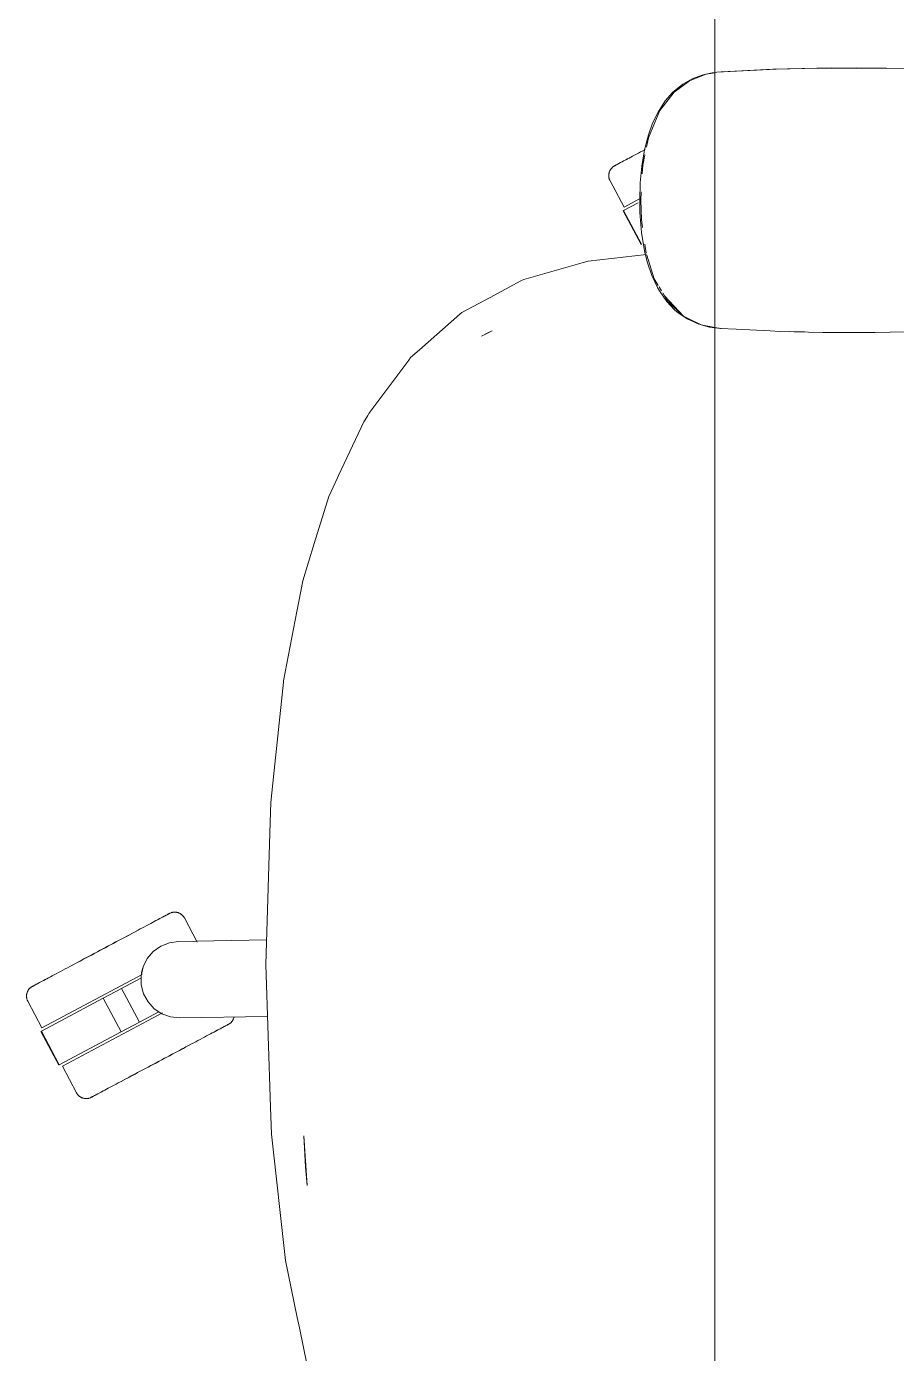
# Model space of a CAD drawing. Header units: millimetres. Extents: x 90978 to 295199, y -4084 to 97293.
# Drawn here: x 196494.7 to 196813.5, y 32575.9 to 33061.9 of the extents above; entities that cross this region are included whole.
import ezdxf

# ---------------------------------------------------------------- set-up
doc = ezdxf.new("R2010")
doc.units = ezdxf.units.MM
doc.header["$MEASUREMENT"] = 0
doc.layers.add('G-IMPT', color=8, linetype='CONTINUOUS', lineweight=9)
doc.layers.add('I-FURN', color=8, linetype='CONTINUOUS', lineweight=9)

msp = doc.modelspace()

# ---------------------------------------------------------------- linework, layer by layer
at = {"layer": 'G-IMPT'}
for p, q in [((196737.6, 33042.04), (196731.98, 33037.87)), ((196738.63, 33042.7), (196735.2, 33040.75)), ((196743.8, 33044.45), (196737.6, 33042.04)), ((196738.63, 33042.7), (196742.27, 33044.1)), ((196743.62, 33044.46), (196742.27, 33044.1)), ((196743.62, 33044.46), (196746.01, 33044.91)), ((196743.8, 33044.45), (196746.96, 33044.93)), ((196747.66, 33045.16), (196746.01, 33044.91)), ((196769.44, 33046.25), (196747.66, 33045.16)), ((196768.23, 33046.21), (196747.66, 33045.16)), ((196747.66, 33045.16), (196749.27, 33045.27)), ((196769.44, 33046.25), (196749.27, 33045.27)), ((196789.63, 33046.71), (196768.23, 33046.21)), ((196779.8, 33046.55), (196768.23, 33046.21)), ((196768.23, 33046.21), (196769.44, 33046.25)), ((196789.63, 33046.71), (196769.44, 33046.25)), ((196779.8, 33046.55), (196799.02, 33046.76)), ((196789.63, 33046.71), (196779.8, 33046.55)), ((196809.82, 33046.67), (196779.8, 33046.55)), ((196787.59, 33046.69), (196785.68, 33046.62)), ((196789.63, 33046.67), (196787.59, 33046.69)), ((196809.82, 33046.67), (196789.63, 33046.71)), ((196809.82, 33046.67), (196799.02, 33046.76)), ((196809.82, 33046.67), (196818.23, 33046.5)), ((196731.98, 33037.87), (196726.76, 33031.08)), ((196728.79, 33034.63), (196731.46, 33037.67)), ((196735.2, 33040.75), (196731.46, 33037.67)), ((196726.14, 33030.58), (196728.79, 33034.63)), ((196726.14, 33030.58), (196724.15, 33026.51)), ((196726.76, 33031.08), (196724.92, 33026.69)), ((196722.57, 33022.18), (196724.15, 33026.51)), ((196722.59, 33021.06), (196724.92, 33026.69)), ((196722.57, 33022.18), (196721.14, 33016.7)), ((196722.59, 33021.06), (196721.9, 33017.7)), ((196720.14, 33010.76), (196721.14, 33016.7)), ((196721.32, 33014.85), (196720.55, 33011.1)), ((196720.14, 33010.76), (196719.57, 33004.61)), ((196720.55, 33011.1), (196720.36, 33007.9)), ((196719.39, 32998.27), (196719.57, 33004.61)), ((196719.48, 32993.77), (196719.39, 32998.27)), ((196719.96, 33001.38), (196719.77, 32998.27)), ((196720, 32991.11), (196719.77, 32998.27)), ((196719.48, 32993.77), (196720.06, 32986.45)), ((196720, 32991.11), (196720.39, 32988.33)), ((196721.17, 32979.69), (196720.06, 32986.45)), ((196722.15, 32975.76), (196721.17, 32979.69)), ((196721.26, 32982.14), (196721.72, 32978.85)), ((196698.3, 32975.29), (196676.96, 32969.29)), ((196698.3, 32975.29), (196700.56, 32975.93)), ((196721.84, 32978.34), (196700.56, 32975.93)), ((196721.96, 32978.11), (196724.75, 32969.46)), ((196722.15, 32975.76), (196723.89, 32970.68)), ((196676.96, 32969.29), (196675.84, 32968.69)), ((196723.89, 32970.68), (196726.1, 32966.04)), ((196724.75, 32969.46), (196726.22, 32967)), ((196675.84, 32968.69), (196664.61, 32962.68)), ((196726.1, 32966.04), (196726.9, 32964.67)), ((196726.5, 32966.54), (196727.36, 32965.1)), ((196729.35, 32961.21), (196726.9, 32964.67)), ((196727.83, 32964.31), (196729.72, 32961.16)), ((196664.61, 32962.68), (196654.17, 32957.1)), ((196728.52, 32963.24), (196729.8, 32961.77)), ((196728.52, 32963.24), (196735.42, 32955.85)), ((196732.21, 32958.16), (196729.35, 32961.21)), ((196729.72, 32961.16), (196735.42, 32955.85)), ((196729.94, 32961.62), (196733.01, 32958.08)), ((196638.72, 32943.49), (196653.51, 32956.51)), ((196653.51, 32956.51), (196654.17, 32957.1)), ((196732.21, 32958.16), (196733.53, 32957.03)), ((196735.42, 32955.85), (196733.01, 32958.08)), ((196736.75, 32954.83), (196733.53, 32957.03)), ((196737.66, 32954.75), (196735.42, 32955.85)), ((196736.75, 32954.83), (196741.08, 32952.84)), ((196737.66, 32954.75), (196741.92, 32952.64)), ((196661.47, 32948.49), (196665.36, 32950.44)), ((196661.47, 32948.49), (196663.77, 32949.66)), ((196663.77, 32949.66), (196665.36, 32950.44)), ((196745.03, 32951.77), (196741.08, 32952.84)), ((196741.92, 32952.64), (196746.96, 32951.7)), ((196746.96, 32951.53), (196745.03, 32951.77)), ((196746.96, 32951.7), (196749.27, 32951.27)), ((196749.04, 32951.27), (196746.96, 32951.53)), ((196754.71, 32950.99), (196749.04, 32951.27)), ((196754.71, 32950.99), (196767.27, 32950.38)), ((196770.81, 32950.25), (196767.27, 32950.38)), ((196786.48, 32949.87), (196770.81, 32950.25)), ((196774.21, 32950.19), (196777.54, 32950.05)), ((196779.75, 32950.05), (196777.54, 32950.05)), ((196786.48, 32949.87), (196790.99, 32949.82)), ((196790.99, 32949.82), (196805.71, 32949.83)), ((196811.18, 32949.9), (196805.71, 32949.83)), ((196811.18, 32949.9), (196823.48, 32950.2)), ((196634.74, 32939.65), (196635.46, 32940.62)), ((196638.72, 32943.49), (196635.46, 32940.62)), ((196620.17, 32920.16), (196634.74, 32939.65)), ((196618.34, 32917.1), (196609.08, 32897.46)), ((196618.34, 32917.1), (196618.77, 32917.81)), ((196619.71, 32919.38), (196618.77, 32917.81)), ((196620.17, 32920.16), (196619.71, 32919.38)), ((196605.45, 32889.78), (196608.65, 32896.54)), ((196609.08, 32897.46), (196608.65, 32896.54)), ((196605.45, 32889.78), (196600.13, 32872.51)), ((196600.13, 32872.51), (196595.94, 32858.9)), ((196595.94, 32858.9), (196594.48, 32851.3)), ((196593.78, 32847.63), (196588.91, 32822.25)), ((196593.78, 32847.63), (196594.48, 32851.3)), ((196588.82, 32821.79), (196585, 32784.8)), ((196588.82, 32821.79), (196588.91, 32822.25)), ((196585, 32784.8), (196584.27, 32777.73)), ((196584.04, 32770.47), (196584.27, 32777.73)), ((196582.43, 32718.31), (196584.04, 32770.47)), ((196584.13, 32666.13), (196582.43, 32718.31)), ((196584.13, 32666.13), (196584.45, 32656.18)), ((196584.94, 32651.81), (196584.45, 32656.18)), ((196596.34, 32655.65), (196597.58, 32637.37)), ((196596.34, 32655.65), (196596.97, 32644.31)), ((196584.94, 32651.81), (196589.07, 32614.37)), ((196597.58, 32637.37), (196596.97, 32644.31)), ((196589.55, 32609.95), (196589.07, 32614.37)), ((196593.9, 32589.01), (196589.55, 32609.95)), ((196593.9, 32589.01), (196594.67, 32585.33)), ((196594.67, 32585.33), (196597.54, 32571.5))]:
    msp.add_line(p, q, dxfattribs=at)
at = {"layer": 'I-FURN'}
for p, q in [((196746.96, 32162.73), (196746.96, 33762.73)), ((196746.96, 33762.73), (196746.96, 32162.73)), ((196713.51, 33012.64), (196714.03, 33012.91)), ((196714.32, 33013.07), (196713.79, 33012.79)), ((196714.03, 33012.91), (196714.58, 33013.21)), ((196714.89, 33013.37), (196714.32, 33013.07)), ((196714.58, 33013.21), (196715.16, 33013.52)), ((196715.49, 33013.69), (196714.89, 33013.37)), ((196716.13, 33014.03), (196715.49, 33013.69)), ((196716.79, 33014.38), (196716.13, 33014.03)), ((196717.48, 33014.75), (196716.79, 33014.38)), ((196718.21, 33015.14), (196717.48, 33014.75)), ((196718.96, 33015.53), (196718.21, 33015.14)), ((196719.73, 33015.95), (196718.96, 33015.53)), ((196720.53, 33016.37), (196719.73, 33015.95)), ((196721.36, 33016.81), (196720.53, 33016.37)), ((196708.1, 33007.92), (196708.12, 33008.08)), ((196708.12, 33008.08), (196708.16, 33008.24)), ((196708.16, 33008.24), (196708.2, 33008.39)), ((196708.2, 33008.39), (196708.24, 33008.55)), ((196708.24, 33008.55), (196708.3, 33008.7)), ((196708.3, 33008.7), (196708.36, 33008.85)), ((196708.36, 33008.85), (196708.42, 33009)), ((196708.42, 33009), (196708.49, 33009.14)), ((196708.49, 33009.14), (196708.57, 33009.29)), ((196708.57, 33009.29), (196708.65, 33009.43)), ((196708.65, 33009.43), (196708.73, 33009.56)), ((196708.73, 33009.56), (196708.83, 33009.69)), ((196708.83, 33009.69), (196708.92, 33009.82)), ((196708.92, 33009.82), (196709.03, 33009.95)), ((196709.03, 33009.95), (196709.14, 33010.07)), ((196709.14, 33010.07), (196709.25, 33010.18)), ((196709.25, 33010.18), (196709.36, 33010.29)), ((196709.36, 33010.29), (196709.49, 33010.4)), ((196709.49, 33010.4), (196709.61, 33010.5)), ((196709.61, 33010.5), (196709.74, 33010.6)), ((196709.74, 33010.6), (196709.87, 33010.69)), ((196709.87, 33010.69), (196710.01, 33010.77)), ((196710.01, 33010.77), (196710.15, 33010.85)), ((196710.15, 33010.85), (196710.19, 33010.87)), ((196710.24, 33010.9), (196710.19, 33010.88)), ((196710.19, 33010.87), (196710.21, 33010.88)), ((196710.19, 33010.88), (196710.19, 33010.87)), ((196710.21, 33010.88), (196710.27, 33010.92)), ((196710.32, 33010.94), (196710.24, 33010.9)), ((196710.27, 33010.92), (196710.37, 33010.97)), ((196710.44, 33011.01), (196710.32, 33010.94)), ((196710.37, 33010.97), (196710.51, 33011.04)), ((196710.6, 33011.09), (196710.44, 33011.01)), ((196710.51, 33011.04), (196710.69, 33011.14)), ((196710.8, 33011.2), (196710.6, 33011.09)), ((196710.69, 33011.14), (196710.91, 33011.26)), ((196711.04, 33011.33), (196710.8, 33011.2)), ((196710.91, 33011.26), (196711.17, 33011.39)), ((196711.32, 33011.48), (196711.04, 33011.33)), ((196711.17, 33011.39), (196711.46, 33011.55)), ((196711.64, 33011.65), (196711.32, 33011.48)), ((196711.46, 33011.55), (196711.8, 33011.73)), ((196712, 33011.83), (196711.64, 33011.65)), ((196711.8, 33011.73), (196712.17, 33011.93)), ((196712.39, 33012.04), (196712, 33011.83)), ((196712.17, 33011.93), (196712.58, 33012.15)), ((196712.82, 33012.27), (196712.39, 33012.04)), ((196712.58, 33012.15), (196713.03, 33012.38)), ((196713.29, 33012.52), (196712.82, 33012.27)), ((196713.03, 33012.38), (196713.51, 33012.64)), ((196713.79, 33012.79), (196713.29, 33012.52)), ((196708.05, 33007.44), (196708.06, 33007.6)), ((196708.05, 33007.28), (196708.05, 33007.44)), ((196708.06, 33007.12), (196708.05, 33007.28)), ((196708.06, 33007.6), (196708.08, 33007.76)), ((196708.07, 33006.96), (196708.06, 33007.12)), ((196708.08, 33006.8), (196708.07, 33006.96)), ((196708.08, 33007.76), (196708.1, 33007.92)), ((196708.11, 33006.64), (196708.08, 33006.8)), ((196708.14, 33006.48), (196708.11, 33006.64)), ((196708.17, 33006.32), (196708.14, 33006.48)), ((196708.22, 33006.17), (196708.17, 33006.32)), ((196708.27, 33006.01), (196708.22, 33006.17)), ((196708.32, 33005.86), (196708.27, 33006.01)), ((196708.38, 33005.71), (196708.32, 33005.86)), ((196708.45, 33005.57), (196708.38, 33005.71)), ((196708.52, 33005.42), (196708.45, 33005.57)), ((196708.52, 33005.42), (196713.67, 32995.74)), ((196713.67, 32995.74), (196719.3, 32998.73)), ((196713.32, 32994.42), (196719.89, 32982.05)), ((196713.49, 32994.51), (196718.78, 32997.32)), ((196720.06, 32982.15), (196713.49, 32994.51)), ((196720.16, 32982.2), (196720.06, 32982.15)), ((196544.47, 32735.66), (196544.9, 32735.89)), ((196545.12, 32736), (196544.71, 32735.79)), ((196544.9, 32735.89), (196545.3, 32736.1)), ((196545.49, 32736.2), (196545.12, 32736)), ((196545.3, 32736.1), (196545.65, 32736.29)), ((196545.83, 32736.38), (196545.49, 32736.2)), ((196545.65, 32736.29), (196545.97, 32736.46)), ((196546.13, 32736.54), (196545.83, 32736.38)), ((196545.97, 32736.46), (196546.25, 32736.6)), ((196546.38, 32736.68), (196546.13, 32736.54)), ((196546.25, 32736.6), (196546.49, 32736.73)), ((196546.6, 32736.79), (196546.38, 32736.68)), ((196546.49, 32736.73), (196546.69, 32736.84)), ((196546.78, 32736.89), (196546.6, 32736.79)), ((196546.69, 32736.84), (196546.85, 32736.93)), ((196546.92, 32736.96), (196546.78, 32736.89)), ((196546.85, 32736.93), (196546.97, 32736.99)), ((196547.02, 32737.02), (196546.92, 32736.96)), ((196546.97, 32736.99), (196547.06, 32737.03)), ((196547.08, 32737.05), (196547.02, 32737.02)), ((196547.06, 32737.03), (196547.1, 32737.06)), ((196547.1, 32737.06), (196547.08, 32737.05)), ((196547.1, 32737.06), (196547.25, 32737.13)), ((196547.1, 32737.06), (196547.1, 32737.06)), ((196547.25, 32737.13), (196547.39, 32737.2)), ((196547.39, 32737.2), (196547.54, 32737.26)), ((196547.54, 32737.26), (196547.7, 32737.32)), ((196547.7, 32737.32), (196547.85, 32737.36)), ((196547.85, 32737.36), (196548, 32737.41)), ((196548, 32737.41), (196548.16, 32737.44)), ((196548.16, 32737.44), (196548.32, 32737.47)), ((196548.32, 32737.47), (196548.48, 32737.5)), ((196548.48, 32737.5), (196548.64, 32737.52)), ((196548.64, 32737.52), (196548.8, 32737.53)), ((196548.8, 32737.53), (196548.96, 32737.53)), ((196548.96, 32737.53), (196549.12, 32737.53)), ((196549.12, 32737.53), (196549.28, 32737.52)), ((196549.28, 32737.52), (196549.44, 32737.51)), ((196549.44, 32737.51), (196549.6, 32737.48)), ((196549.6, 32737.48), (196549.76, 32737.46)), ((196549.76, 32737.46), (196549.92, 32737.42)), ((196549.92, 32737.42), (196550.08, 32737.38)), ((196550.08, 32737.38), (196550.23, 32737.34)), ((196550.23, 32737.34), (196550.38, 32737.28)), ((196550.38, 32737.28), (196550.53, 32737.23)), ((196550.53, 32737.23), (196550.68, 32737.16)), ((196550.68, 32737.16), (196550.83, 32737.09)), ((196550.83, 32737.09), (196550.97, 32737.02)), ((196550.97, 32737.02), (196551.11, 32736.93)), ((196551.11, 32736.93), (196551.24, 32736.85)), ((196551.24, 32736.85), (196551.37, 32736.75)), ((196551.37, 32736.75), (196551.5, 32736.66)), ((196551.5, 32736.66), (196551.63, 32736.55)), ((196551.63, 32736.55), (196551.75, 32736.45)), ((196551.75, 32736.45), (196551.86, 32736.33)), ((196551.86, 32736.33), (196551.97, 32736.22)), ((196551.97, 32736.22), (196552.08, 32736.1)), ((196552.08, 32736.1), (196552.18, 32735.97)), ((196552.18, 32735.97), (196552.28, 32735.84)), ((196552.28, 32735.84), (196552.37, 32735.71)), ((196535.09, 32730.67), (196535.94, 32731.12)), ((196536.38, 32731.36), (196535.55, 32730.92)), ((196537.2, 32731.79), (196536.38, 32731.36)), ((196537.98, 32732.21), (196537.2, 32731.79)), ((196538.75, 32732.61), (196537.98, 32732.21)), ((196539.48, 32733.01), (196538.75, 32732.61)), ((196540.19, 32733.38), (196539.48, 32733.01)), ((196540.87, 32733.74), (196540.19, 32733.38)), ((196541.51, 32734.09), (196540.87, 32733.74)), ((196542.13, 32734.41), (196541.51, 32734.09)), ((196542.71, 32734.72), (196542.13, 32734.41)), ((196542.4, 32734.56), (196542.97, 32734.86)), ((196543.26, 32735.02), (196542.71, 32734.72)), ((196542.97, 32734.86), (196543.51, 32735.15)), ((196543.78, 32735.29), (196543.26, 32735.02)), ((196543.51, 32735.15), (196544.01, 32735.41)), ((196544.26, 32735.55), (196543.78, 32735.29)), ((196544.01, 32735.41), (196544.47, 32735.66)), ((196544.71, 32735.79), (196544.26, 32735.55)), ((196552.37, 32735.71), (196552.45, 32735.57)), ((196552.45, 32735.57), (196552.53, 32735.43)), ((196552.53, 32735.43), (196552.55, 32735.39)), ((196557.26, 32726.55), (196552.55, 32735.39)), ((196525.7, 32725.68), (196526.69, 32726.21)), ((196527.23, 32726.49), (196526.24, 32725.97)), ((196526.69, 32726.21), (196527.68, 32726.73)), ((196528.21, 32727.01), (196527.23, 32726.49)), ((196527.68, 32726.73), (196528.65, 32727.25)), ((196529.17, 32727.53), (196528.21, 32727.01)), ((196528.65, 32727.25), (196529.62, 32727.76)), ((196530.13, 32728.03), (196529.17, 32727.53)), ((196529.62, 32727.76), (196530.57, 32728.27)), ((196531.08, 32728.54), (196530.13, 32728.03)), ((196530.57, 32728.27), (196531.51, 32728.77)), ((196532.01, 32729.03), (196531.08, 32728.54)), ((196531.51, 32728.77), (196532.43, 32729.26)), ((196532.92, 32729.52), (196532.01, 32729.03)), ((196532.43, 32729.26), (196533.33, 32729.74)), ((196533.81, 32729.99), (196532.92, 32729.52)), ((196533.33, 32729.74), (196534.22, 32730.21)), ((196534.69, 32730.46), (196533.81, 32729.99)), ((196534.22, 32730.21), (196535.09, 32730.67)), ((196535.55, 32730.92), (196534.69, 32730.46)), ((196543.89, 32725.05), (196547.03, 32726.3)), ((196547.03, 32726.3), (196550.37, 32726.77)), ((196550.37, 32726.77), (196582.71, 32727.33)), ((196516.71, 32720.9), (196517.69, 32721.42)), ((196518.23, 32721.71), (196517.24, 32721.18)), ((196517.69, 32721.42), (196518.69, 32721.95)), ((196519.23, 32722.24), (196518.23, 32721.71)), ((196518.69, 32721.95), (196519.69, 32722.48)), ((196520.23, 32722.77), (196519.23, 32722.24)), ((196519.69, 32722.48), (196520.69, 32723.01)), ((196521.23, 32723.3), (196520.23, 32722.77)), ((196520.69, 32723.01), (196521.7, 32723.55)), ((196522.24, 32723.84), (196521.23, 32723.3)), ((196521.7, 32723.55), (196522.7, 32724.08)), ((196523.24, 32724.37), (196522.24, 32723.84)), ((196522.7, 32724.08), (196523.71, 32724.62)), ((196524.25, 32724.91), (196523.24, 32724.37)), ((196523.71, 32724.62), (196524.71, 32725.15)), ((196525.25, 32725.44), (196524.25, 32724.91)), ((196524.71, 32725.15), (196525.7, 32725.68)), ((196526.24, 32725.97), (196525.25, 32725.44)), ((196538.96, 32720.53), (196541.15, 32723.09)), ((196541.15, 32723.09), (196543.89, 32725.05)), ((196508.85, 32716.72), (196508, 32716.27)), ((196509.71, 32717.18), (196508.85, 32716.72)), ((196510.6, 32717.65), (196509.71, 32717.18)), ((196511.51, 32718.13), (196510.6, 32717.65)), ((196511.02, 32717.87), (196511.93, 32718.36)), ((196512.43, 32718.62), (196511.51, 32718.13)), ((196511.93, 32718.36), (196512.86, 32718.85)), ((196513.37, 32719.12), (196512.43, 32718.62)), ((196512.86, 32718.85), (196513.8, 32719.35)), ((196514.32, 32719.63), (196513.37, 32719.12)), ((196513.8, 32719.35), (196514.76, 32719.86)), ((196515.28, 32720.14), (196514.32, 32719.63)), ((196514.76, 32719.86), (196515.73, 32720.38)), ((196516.26, 32720.66), (196515.28, 32720.14)), ((196515.73, 32720.38), (196516.71, 32720.9)), ((196517.24, 32721.18), (196516.26, 32720.66)), ((196536.69, 32714.22), (196537.44, 32717.51)), ((196537.44, 32717.51), (196538.96, 32720.53)), ((196498.81, 32711.38), (196499.22, 32711.6)), ((196499.46, 32711.73), (196499.03, 32711.5)), ((196499.22, 32711.6), (196499.67, 32711.84)), ((196499.93, 32711.97), (196499.46, 32711.73)), ((196499.67, 32711.84), (196500.15, 32712.09)), ((196500.43, 32712.24), (196499.93, 32711.97)), ((196500.15, 32712.09), (196500.67, 32712.37)), ((196500.31, 32695.19), (196537.03, 32714.72)), ((196500.96, 32712.53), (196500.43, 32712.24)), ((196500.67, 32712.37), (196501.22, 32712.66)), ((196501.53, 32712.83), (196500.96, 32712.53)), ((196501.22, 32712.66), (196501.8, 32712.97)), ((196502.13, 32713.15), (196501.53, 32712.83)), ((196502.77, 32713.48), (196502.13, 32713.15)), ((196503.43, 32713.84), (196502.77, 32713.48)), ((196504.12, 32714.21), (196503.43, 32713.84)), ((196504.85, 32714.59), (196504.12, 32714.21)), ((196505.6, 32714.99), (196504.85, 32714.59)), ((196506.37, 32715.4), (196505.6, 32714.99)), ((196507.17, 32715.83), (196506.37, 32715.4)), ((196508, 32716.27), (196507.17, 32715.83)), ((196529.48, 32709.57), (196536.62, 32713.37)), ((196536.75, 32710.85), (196536.69, 32714.22)), ((196494.69, 32706.9), (196494.7, 32707.06)), ((196494.69, 32706.73), (196494.69, 32706.9)), ((196494.7, 32706.57), (196494.69, 32706.73)), ((196494.7, 32707.06), (196494.72, 32707.22)), ((196494.72, 32707.22), (196494.74, 32707.38)), ((196494.74, 32707.38), (196494.77, 32707.54)), ((196494.77, 32707.54), (196494.8, 32707.69)), ((196494.8, 32707.69), (196494.84, 32707.85)), ((196494.84, 32707.85), (196494.89, 32708)), ((196494.89, 32708), (196494.94, 32708.16)), ((196494.94, 32708.16), (196495, 32708.31)), ((196495, 32708.31), (196495.06, 32708.45)), ((196495.06, 32708.45), (196495.13, 32708.6)), ((196495.13, 32708.6), (196495.21, 32708.74)), ((196495.21, 32708.74), (196495.29, 32708.88)), ((196495.29, 32708.88), (196495.38, 32709.02)), ((196495.38, 32709.02), (196495.47, 32709.15)), ((196495.47, 32709.15), (196495.57, 32709.28)), ((196495.57, 32709.28), (196495.67, 32709.4)), ((196495.67, 32709.4), (196495.78, 32709.52)), ((196495.78, 32709.52), (196495.89, 32709.64)), ((196495.89, 32709.64), (196496.01, 32709.75)), ((196496.01, 32709.75), (196496.13, 32709.85)), ((196496.13, 32709.85), (196496.25, 32709.95)), ((196496.25, 32709.95), (196496.38, 32710.05)), ((196496.38, 32710.05), (196496.51, 32710.14)), ((196496.51, 32710.14), (196496.65, 32710.23)), ((196496.65, 32710.23), (196496.79, 32710.31)), ((196496.79, 32710.31), (196496.83, 32710.33)), ((196496.83, 32710.33), (196496.85, 32710.34)), ((196496.84, 32710.33), (196496.83, 32710.33)), ((196496.88, 32710.35), (196496.84, 32710.33)), ((196496.85, 32710.34), (196496.91, 32710.37)), ((196496.96, 32710.4), (196496.88, 32710.35)), ((196496.91, 32710.37), (196497.01, 32710.42)), ((196497.08, 32710.46), (196496.96, 32710.4)), ((196497.01, 32710.42), (196497.15, 32710.5)), ((196497.24, 32710.55), (196497.08, 32710.46)), ((196497.15, 32710.5), (196497.33, 32710.59)), ((196497.44, 32710.65), (196497.24, 32710.55)), ((196497.33, 32710.59), (196497.55, 32710.71)), ((196497.68, 32710.78), (196497.44, 32710.65)), ((196497.55, 32710.71), (196497.81, 32710.85)), ((196497.96, 32710.93), (196497.68, 32710.78)), ((196497.81, 32710.85), (196498.11, 32711.01)), ((196498.28, 32711.1), (196497.96, 32710.93)), ((196498.11, 32711.01), (196498.44, 32711.18)), ((196498.64, 32711.29), (196498.28, 32711.1)), ((196498.44, 32711.18), (196498.81, 32711.38)), ((196499.03, 32711.5), (196498.64, 32711.29)), ((196522.84, 32706.04), (196529.48, 32709.57)), ((196536.05, 32697.21), (196529.48, 32709.57)), ((196537.62, 32707.59), (196536.75, 32710.85)), ((196539.24, 32704.63), (196537.62, 32707.59)), ((196494.71, 32706.41), (196494.7, 32706.57)), ((196494.72, 32706.25), (196494.71, 32706.41)), ((196494.75, 32706.09), (196494.72, 32706.25)), ((196494.78, 32705.93), (196494.75, 32706.09)), ((196494.82, 32705.78), (196494.78, 32705.93)), ((196494.86, 32705.62), (196494.82, 32705.78)), ((196494.91, 32705.47), (196494.86, 32705.62)), ((196494.96, 32705.32), (196494.91, 32705.47)), ((196495.02, 32705.17), (196494.96, 32705.32)), ((196495.09, 32705.02), (196495.02, 32705.17)), ((196495.16, 32704.88), (196495.09, 32705.02)), ((196495.16, 32704.88), (196500.31, 32695.19)), ((196500.13, 32693.96), (196522.84, 32706.04)), ((196529.41, 32693.67), (196522.84, 32706.04)), ((196541.52, 32702.14), (196539.24, 32704.63)), ((196544.33, 32700.28), (196541.52, 32702.14)), ((196507.82, 32681.06), (196544.57, 32700.6)), ((196536.05, 32697.21), (196529.41, 32693.67)), ((196543.2, 32701), (196536.05, 32697.21)), ((196547.5, 32699.14), (196544.33, 32700.28)), ((196550.86, 32698.79), (196547.5, 32699.14)), ((196583.05, 32699.35), (196550.86, 32698.79)), ((196569.52, 32697.02), (196569.4, 32696.92)), ((196569.64, 32697.14), (196569.52, 32697.02)), ((196569.75, 32697.25), (196569.64, 32697.14)), ((196569.86, 32697.37), (196569.75, 32697.25)), ((196569.96, 32697.5), (196569.86, 32697.37)), ((196570.06, 32697.62), (196569.96, 32697.5)), ((196570.15, 32697.76), (196570.06, 32697.62)), ((196570.24, 32697.89), (196570.15, 32697.76)), ((196570.32, 32698.03), (196570.24, 32697.89)), ((196570.4, 32698.17), (196570.32, 32698.03)), ((196570.47, 32698.32), (196570.4, 32698.17)), ((196570.53, 32698.47), (196570.47, 32698.32)), ((196570.59, 32698.62), (196570.53, 32698.47)), ((196570.64, 32698.77), (196570.59, 32698.62)), ((196570.69, 32698.92), (196570.64, 32698.77)), ((196570.73, 32699.08), (196570.69, 32698.92)), ((196499.96, 32693.87), (196506.53, 32681.51)), ((196506.7, 32681.6), (196500.13, 32693.96)), ((196529.41, 32693.67), (196506.7, 32681.6)), ((196559.93, 32691.78), (196560.68, 32692.18)), ((196560.68, 32692.18), (196561.4, 32692.56)), ((196561.4, 32692.56), (196562.1, 32692.93)), ((196562.1, 32692.93), (196562.76, 32693.29)), ((196562.76, 32693.29), (196563.4, 32693.62)), ((196563.4, 32693.62), (196564, 32693.94)), ((196564.31, 32694.11), (196563.73, 32693.8)), ((196564, 32693.94), (196564.57, 32694.25)), ((196564.86, 32694.4), (196564.31, 32694.11)), ((196564.57, 32694.25), (196565.1, 32694.53)), ((196565.38, 32694.68), (196564.86, 32694.4)), ((196565.1, 32694.53), (196565.6, 32694.8)), ((196565.86, 32694.93), (196565.38, 32694.68)), ((196565.6, 32694.8), (196566.07, 32695.04)), ((196566.31, 32695.17), (196565.86, 32694.93)), ((196566.07, 32695.04), (196566.5, 32695.27)), ((196566.72, 32695.39), (196566.31, 32695.17)), ((196566.5, 32695.27), (196566.89, 32695.48)), ((196567.09, 32695.59), (196566.72, 32695.39)), ((196566.89, 32695.48), (196567.25, 32695.67)), ((196567.42, 32695.77), (196567.09, 32695.59)), ((196567.25, 32695.67), (196567.57, 32695.84)), ((196567.72, 32695.92), (196567.42, 32695.77)), ((196567.57, 32695.84), (196567.84, 32695.99)), ((196567.98, 32696.06), (196567.72, 32695.92)), ((196567.84, 32695.99), (196568.09, 32696.12)), ((196568.2, 32696.18), (196567.98, 32696.06)), ((196568.09, 32696.12), (196568.29, 32696.22)), ((196568.38, 32696.27), (196568.2, 32696.18)), ((196568.29, 32696.22), (196568.45, 32696.31)), ((196568.52, 32696.35), (196568.38, 32696.27)), ((196568.45, 32696.31), (196568.57, 32696.37)), ((196568.62, 32696.4), (196568.52, 32696.35)), ((196568.57, 32696.37), (196568.65, 32696.42)), ((196568.68, 32696.43), (196568.62, 32696.4)), ((196568.65, 32696.42), (196568.69, 32696.44)), ((196568.7, 32696.44), (196568.68, 32696.43)), ((196568.69, 32696.44), (196568.7, 32696.44)), ((196568.74, 32696.46), (196568.7, 32696.44)), ((196568.88, 32696.54), (196568.74, 32696.46)), ((196569.01, 32696.63), (196568.88, 32696.54)), ((196569.15, 32696.72), (196569.01, 32696.63)), ((196569.28, 32696.82), (196569.15, 32696.72)), ((196569.4, 32696.92), (196569.28, 32696.82)), ((196551.73, 32687.42), (196550.77, 32686.91)), ((196551.21, 32687.15), (196552.16, 32687.65)), ((196552.67, 32687.92), (196551.73, 32687.42)), ((196552.16, 32687.65), (196553.1, 32688.15)), ((196553.6, 32688.42), (196552.67, 32687.92)), ((196553.1, 32688.15), (196554.02, 32688.64)), ((196554.51, 32688.9), (196553.6, 32688.42)), ((196554.02, 32688.64), (196554.93, 32689.12)), ((196554.93, 32689.12), (196555.82, 32689.59)), ((196555.82, 32689.59), (196556.68, 32690.05)), ((196556.68, 32690.05), (196557.53, 32690.51)), ((196557.53, 32690.51), (196558.36, 32690.94)), ((196558.36, 32690.94), (196559.16, 32691.37)), ((196559.16, 32691.37), (196559.93, 32691.78)), ((196541.28, 32681.87), (196542.29, 32682.4)), ((196542.83, 32682.69), (196541.82, 32682.15)), ((196542.29, 32682.4), (196543.29, 32682.93)), ((196543.83, 32683.22), (196542.83, 32682.69)), ((196543.29, 32682.93), (196544.3, 32683.47)), ((196544.84, 32683.76), (196543.83, 32683.22)), ((196544.3, 32683.47), (196545.3, 32684)), ((196545.84, 32684.29), (196544.84, 32683.76)), ((196545.3, 32684), (196546.3, 32684.53)), ((196546.84, 32684.82), (196545.84, 32684.29)), ((196546.3, 32684.53), (196547.3, 32685.06)), ((196547.84, 32685.35), (196546.84, 32684.82)), ((196547.3, 32685.06), (196548.29, 32685.59)), ((196548.82, 32685.87), (196547.84, 32685.35)), ((196548.29, 32685.59), (196549.27, 32686.11)), ((196549.8, 32686.39), (196548.82, 32685.87)), ((196549.27, 32686.11), (196550.25, 32686.63)), ((196550.77, 32686.91), (196549.8, 32686.39)), ((196550.25, 32686.63), (196551.21, 32687.15)), ((196507.82, 32681.06), (196512.97, 32671.38)), ((196533.1, 32677.52), (196532.2, 32677.03)), ((196532.61, 32677.25), (196533.52, 32677.74)), ((196534.02, 32678.01), (196533.1, 32677.52)), ((196533.52, 32677.74), (196534.45, 32678.23)), ((196534.96, 32678.5), (196534.02, 32678.01)), ((196534.45, 32678.23), (196535.4, 32678.74)), ((196535.91, 32679.01), (196534.96, 32678.5)), ((196535.4, 32678.74), (196536.36, 32679.25)), ((196536.88, 32679.52), (196535.91, 32679.01)), ((196536.36, 32679.25), (196537.32, 32679.76)), ((196537.85, 32680.04), (196536.88, 32679.52)), ((196537.32, 32679.76), (196538.3, 32680.28)), ((196538.83, 32680.56), (196537.85, 32680.04)), ((196538.3, 32680.28), (196539.29, 32680.81)), ((196539.83, 32681.09), (196538.83, 32680.56)), ((196539.29, 32680.81), (196540.28, 32681.33)), ((196540.82, 32681.62), (196539.83, 32681.09)), ((196540.28, 32681.33), (196541.28, 32681.87)), ((196541.82, 32682.15), (196540.82, 32681.62)), ((196523.4, 32672.36), (196524.02, 32672.69)), ((196524.02, 32672.69), (196524.66, 32673.03)), ((196524.66, 32673.03), (196525.34, 32673.39)), ((196525.34, 32673.39), (196526.05, 32673.77)), ((196526.05, 32673.77), (196526.78, 32674.16)), ((196526.78, 32674.16), (196527.55, 32674.56)), ((196527.55, 32674.56), (196528.33, 32674.98)), ((196528.33, 32674.98), (196529.15, 32675.41)), ((196529.15, 32675.41), (196529.98, 32675.86)), ((196530.44, 32676.1), (196529.59, 32675.65)), ((196529.98, 32675.86), (196530.84, 32676.31)), ((196531.31, 32676.56), (196530.44, 32676.1)), ((196530.84, 32676.31), (196531.71, 32676.78)), ((196532.2, 32677.03), (196531.31, 32676.56)), ((196531.71, 32676.78), (196532.61, 32677.25)), ((196513, 32671.34), (196512.97, 32671.38)), ((196513.08, 32671.2), (196513, 32671.34)), ((196513.16, 32671.06), (196513.08, 32671.2)), ((196513.25, 32670.93), (196513.16, 32671.06)), ((196513.35, 32670.8), (196513.25, 32670.93)), ((196513.45, 32670.68), (196513.35, 32670.8)), ((196513.56, 32670.55), (196513.45, 32670.68)), ((196513.67, 32670.44), (196513.56, 32670.55)), ((196513.78, 32670.33), (196513.67, 32670.44)), ((196513.9, 32670.22), (196513.78, 32670.33)), ((196514.03, 32670.12), (196513.9, 32670.22)), ((196514.15, 32670.02), (196514.03, 32670.12)), ((196514.29, 32669.92), (196514.15, 32670.02)), ((196514.42, 32669.84), (196514.29, 32669.92)), ((196514.56, 32669.76), (196514.42, 32669.84)), ((196514.7, 32669.68), (196514.56, 32669.76)), ((196514.85, 32669.61), (196514.7, 32669.68)), ((196515, 32669.55), (196514.85, 32669.61)), ((196515.15, 32669.49), (196515, 32669.55)), ((196515.3, 32669.43), (196515.15, 32669.49)), ((196515.45, 32669.39), (196515.3, 32669.43)), ((196515.61, 32669.35), (196515.45, 32669.39)), ((196515.77, 32669.31), (196515.61, 32669.35)), ((196515.93, 32669.29), (196515.77, 32669.31)), ((196516.09, 32669.27), (196515.93, 32669.29)), ((196516.25, 32669.25), (196516.09, 32669.27)), ((196516.41, 32669.24), (196516.25, 32669.25)), ((196516.57, 32669.24), (196516.41, 32669.24)), ((196516.73, 32669.25), (196516.57, 32669.24)), ((196516.89, 32669.26), (196516.73, 32669.25)), ((196517.05, 32669.27), (196516.89, 32669.26)), ((196517.21, 32669.3), (196517.05, 32669.27)), ((196517.37, 32669.33), (196517.21, 32669.3)), ((196517.53, 32669.36), (196517.37, 32669.33)), ((196517.68, 32669.41), (196517.53, 32669.36)), ((196517.83, 32669.46), (196517.68, 32669.41)), ((196517.99, 32669.51), (196517.83, 32669.46)), ((196518.13, 32669.57), (196517.99, 32669.51)), ((196518.28, 32669.64), (196518.13, 32669.57)), ((196518.43, 32669.71), (196518.28, 32669.64)), ((196518.47, 32669.74), (196518.43, 32669.72)), ((196518.43, 32669.72), (196518.43, 32669.71)), ((196518.43, 32669.71), (196518.45, 32669.72)), ((196518.45, 32669.72), (196518.51, 32669.75)), ((196518.56, 32669.78), (196518.47, 32669.74)), ((196518.51, 32669.75), (196518.61, 32669.81)), ((196518.68, 32669.85), (196518.56, 32669.78)), ((196518.61, 32669.81), (196518.75, 32669.88)), ((196518.84, 32669.93), (196518.68, 32669.85)), ((196518.75, 32669.88), (196518.93, 32669.98)), ((196519.04, 32670.04), (196518.84, 32669.93)), ((196518.93, 32669.98), (196519.15, 32670.1)), ((196519.28, 32670.17), (196519.04, 32670.04)), ((196519.15, 32670.1), (196519.4, 32670.23)), ((196519.56, 32670.32), (196519.28, 32670.17)), ((196519.4, 32670.23), (196519.7, 32670.39)), ((196519.88, 32670.48), (196519.56, 32670.32)), ((196519.7, 32670.39), (196520.04, 32670.57)), ((196520.23, 32670.67), (196519.88, 32670.48)), ((196520.04, 32670.57), (196520.41, 32670.77)), ((196520.63, 32670.88), (196520.23, 32670.67)), ((196520.41, 32670.77), (196520.82, 32670.99)), ((196521.06, 32671.11), (196520.63, 32670.88)), ((196520.82, 32670.99), (196521.27, 32671.22)), ((196521.52, 32671.36), (196521.06, 32671.11)), ((196521.27, 32671.22), (196521.75, 32671.48)), ((196522.02, 32671.63), (196521.52, 32671.36)), ((196521.75, 32671.48), (196522.26, 32671.75)), ((196522.56, 32671.91), (196522.02, 32671.63)), ((196522.26, 32671.75), (196522.82, 32672.05)), ((196523.13, 32672.21), (196522.56, 32671.91)), ((196522.82, 32672.05), (196523.4, 32672.36))]:
    msp.add_line(p, q, dxfattribs=at)
msp.add_arc((196550.42, 32712.78), 13.81, 162.664, 167.6527, dxfattribs=at)
msp.add_open_spline([(196536.81, 32715.14), (196536.89, 32715.57), (196536.99, 32715.99), (196537.11, 32716.41)], degree=3, dxfattribs=at)

doc.saveas('drawing.dxf')
